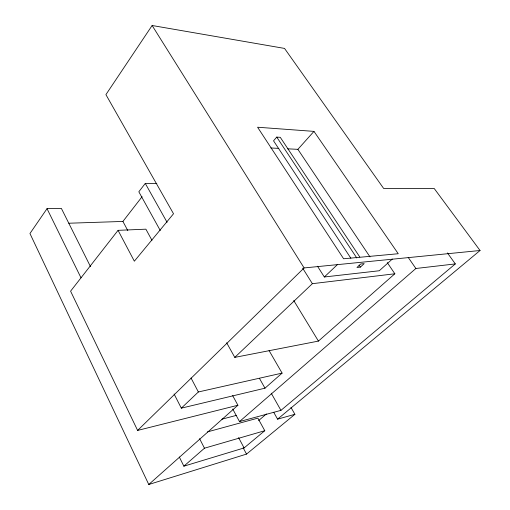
<?xml version="1.0" encoding="UTF-8"?>
<svg xmlns="http://www.w3.org/2000/svg" width="510" height="510" viewBox="0 0 510 510"><rect width="100%" height="100%" fill="white"/><g stroke="black" fill="none" stroke-linecap="round" stroke-linejoin="round"><path stroke-width="0.76" d="M273.698 412.246L277.58 419.163L480.05 250.506L434.22 188.509L383.641 188.451L284.535 48.418L152.127 25.5L105.914 94.63L173.521 213.76L134.347 261.197L118.059 230.341L70.59 291.172L137.617 430.427L237.909 405.246L232.643 395.55M90.519 266.679L61.372 208.399L47.022 208.666L29.95 233.529L148.773 484.5L246.521 454.098L294.914 414.305L290.968 407.401M156.825 183.492L145.273 183.422L138.828 191.779L160.274 230.52M68.831 223.227L122.91 221.442L142.099 196.707M359.792 257.008L280.277 137.324L276.745 137.101L273.538 140.811L350.835 258.194M287.538 148.818L297.878 149.334L313.975 131.382L398.246 253.731L343.619 258.768L257.588 127.226L313.975 131.382M137.617 430.427L304.113 267.941L480.05 250.506M174.095 394.013L181.324 408.159L198.364 391.973L282.094 373.11L269.07 350.568M226.669 342.79L234.785 357.382L312.381 283.681L394.848 273.774L387.262 262.593M317.494 266.226L324.334 276.987L337.378 264.658M360.385 267.112L364.191 263.619L360.755 263.97L356.955 267.476L360.385 267.112L359.072 265.123M392.324 259.055L379.293 270.753L324.334 276.987M148.773 484.5L237.909 405.246M181.324 408.159L264.977 388.186L282.094 373.11M234.785 357.382L318.431 341.094L394.848 273.774M179.329 457.024L183.874 466.178L204.472 448.201L264.779 430.701L257.862 418.136L207.436 431.9M232.732 409.02L239.502 421.572L415.88 268.49L455.322 263.912L447.436 252.934M258.666 420.533L266.411 413.942M239.502 421.572L280.94 410.365L455.322 263.912M183.874 466.178L244.092 447.939L264.779 430.701M277.58 419.163L294.914 414.305M221.869 419.194L236.43 415.376M118.059 230.341L145.892 229.175L151.961 240.318M270.842 147.983L278.791 148.384M408.198 257.41L415.88 268.49M297.878 149.334L369.999 256.893M276.745 137.101L356.796 257.99M152.127 25.5L304.113 267.941M302.679 268.19L312.381 283.681M293.741 300.543L318.431 341.094M271.224 393.184L280.94 410.365M259.507 378.465L264.977 388.186M145.273 183.422L167.076 222.309M238.584 437.625L244.092 447.939M122.91 221.442L127.787 230.571M243.155 447.786L246.521 454.098M191.027 377.999L198.364 391.973M199.595 438.689L204.472 448.201M47.022 208.666L81.013 277.848"/></g></svg>
